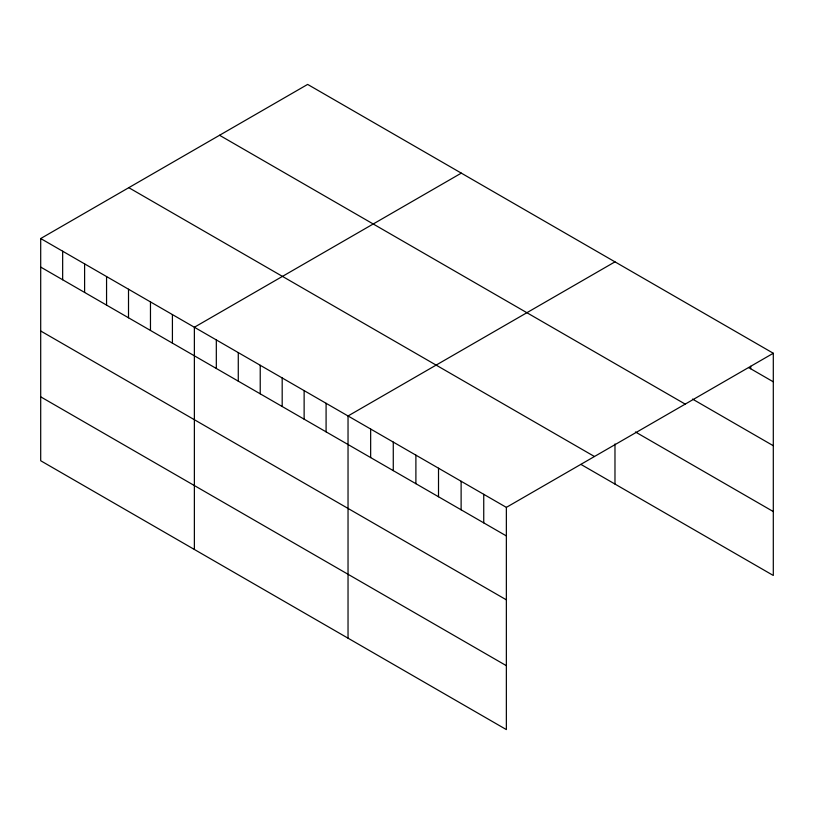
<?xml version="1.0" encoding="UTF-8"?>
<svg xmlns="http://www.w3.org/2000/svg" width="814" height="814" viewBox="0 0 814 814"><rect width="100%" height="100%" fill="white"/><g stroke="black" fill="none" stroke-linecap="round" stroke-linejoin="round"><path stroke-width="1.22" d="M40.7 238.533L506.359 507.376L506.359 729.588L40.7 460.744L40.7 238.533L307.641 84.412L773.3 353.256L773.3 575.467L580.952 464.418M461.304 173.128L194.373 327.248L194.373 549.46M614.977 261.854L348.036 415.964L348.036 638.176M506.359 507.376L773.3 353.256M748.524 367.511L773.3 381.817M692.521 399.084L773.3 445.726M219.546 135.266L685.215 404.12M635.439 431.969L773.3 511.568M128.785 187.668L594.454 456.512M40.7 267.084L506.359 535.927M40.7 330.993L506.359 599.837M40.7 396.835L506.359 665.679M750.681 366.28L750.681 368.762M614.977 443.966L614.977 484.065M483.74 494.312L483.74 522.873M461.121 481.257L461.121 509.818M438.512 468.203L438.512 496.754M415.893 455.138L415.893 483.699M393.274 442.083L393.274 470.645M370.655 429.029L370.655 457.58M326.088 403.296L326.088 431.847M304.131 390.618L304.131 419.179M282.183 377.94L282.183 406.501M260.226 365.272L260.226 393.823M238.278 352.594L238.278 381.156M216.321 339.916L216.321 368.477M172.415 314.57L172.415 343.132M150.468 301.902L150.468 330.453M128.51 289.224L128.51 317.786M106.563 276.546L106.563 305.108M84.605 263.878L84.605 292.43M62.658 251.2L62.658 279.762"/></g></svg>
